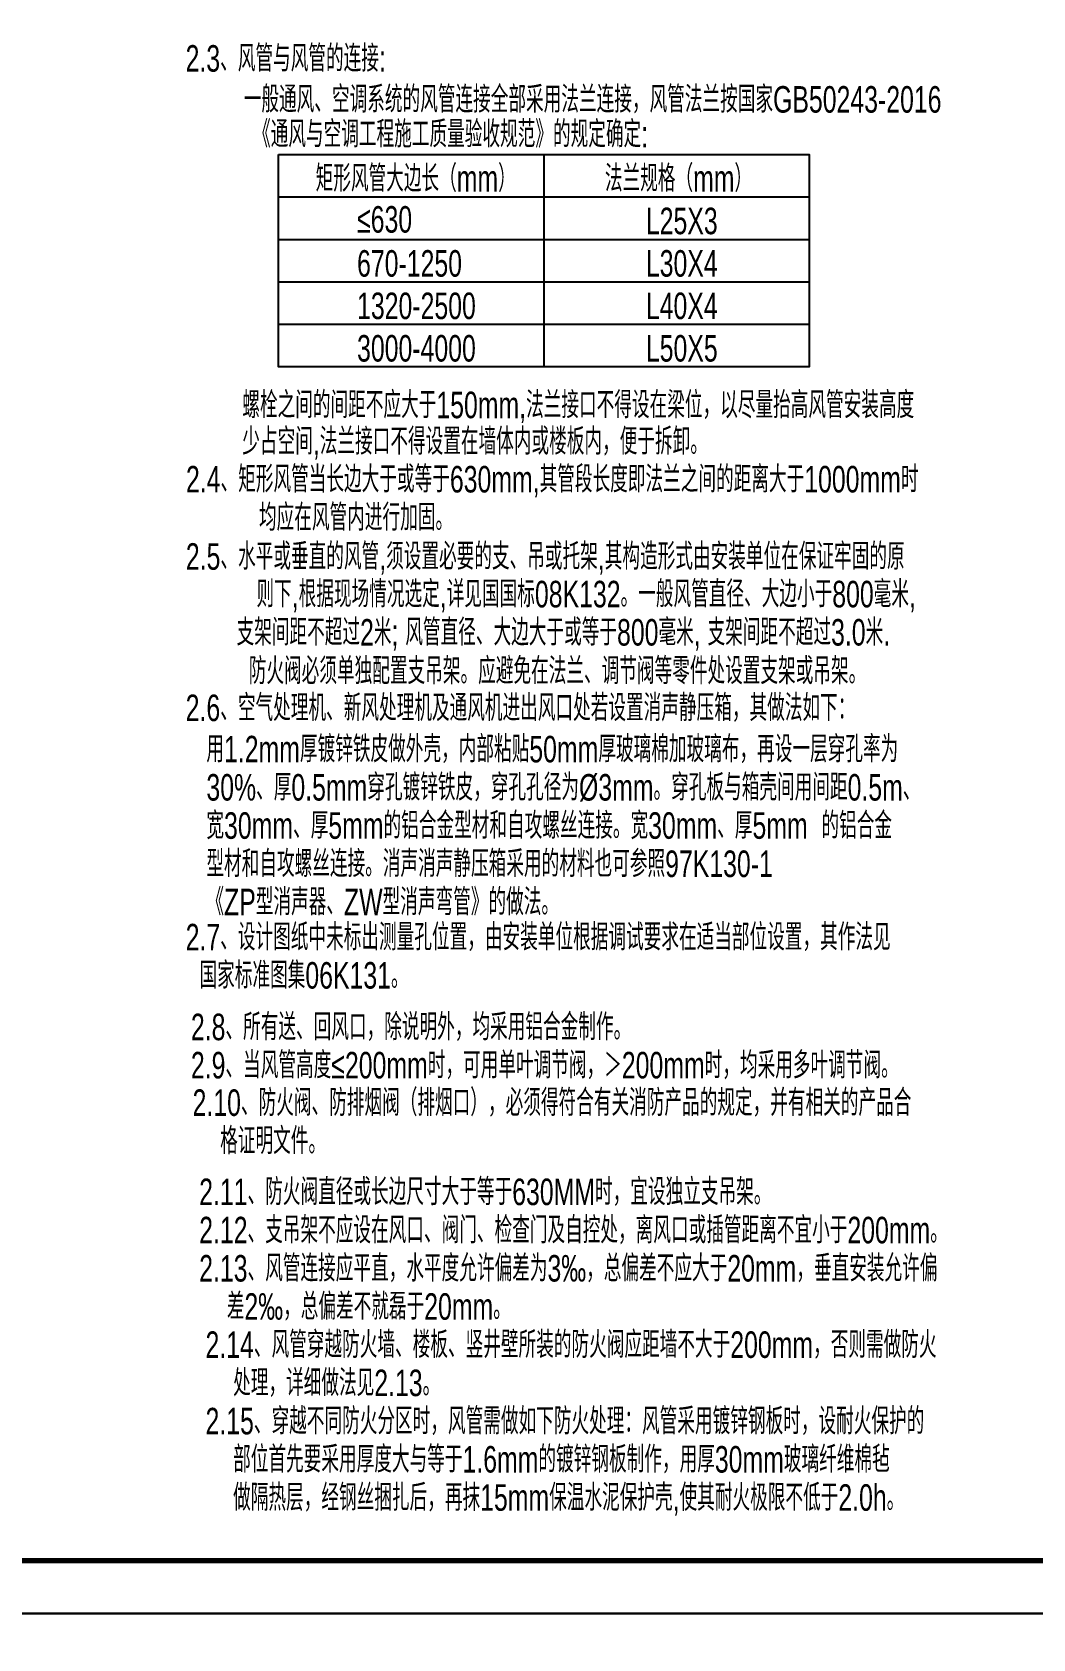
# Model space of a CAD drawing. Extents: x 2246048 to 2442613, y -66234 to 220766.
# Drawn here: x 2311342 to 2330202, y 160891 to 191162 of the extents above; entities that cross this region are included whole.
import ezdxf

# ---------------------------------------------------------------- set-up
doc = ezdxf.new("R2010")
doc.units = 0
doc.header["$LTSCALE"] = 1000
doc.header["$MEASUREMENT"] = 0
doc.layers.add('ACS_TEXT', color=53, linetype='Continuous', lineweight=25)
doc.layers.add('J-图框线', color=4, linetype='Continuous')
doc.styles.add('WZ', font='hj.shx', dxfattribs={"width": 0.8, "bigfont": '1hztxt.shx'})

msp = doc.modelspace()

# ---------------------------------------------------------------- linework, layer by layer
at = {"layer": 'ACS_TEXT'}
for p, q in [((2320983.035, 188857.265), (2320983.035, 184857.265)), ((2315983.035, 188057.265), (2325983.035, 188057.265)), ((2315983.035, 187257.265), (2325983.035, 187257.265)), ((2315983.035, 186457.265), (2325983.035, 186457.265)), ((2315983.035, 185657.265), (2325983.035, 185657.265))]:
    msp.add_line(p, q, dxfattribs=at)
msp.add_lwpolyline([(2315983.035, 188857.265), (2325983.035, 188857.265), (2325983.035, 184857.265), (2315983.035, 184857.265)], close=True, dxfattribs=at)
at = {"layer": 'J-图框线'}
for points in [[(2274412.576, 161365.792), (2358512.576, 161365.792), (2358512.576, 220765.792), (2274412.576, 220765.792)], [(2274412.576, 101965.792), (2358512.576, 101965.792), (2358512.576, 161365.792), (2274412.576, 161365.792)]]:
    msp.add_lwpolyline(points, close=True, dxfattribs=at)
at = {"layer": 'J-图框线', "const_width": 100}
msp.add_lwpolyline([(2276912.576, 162365.792), (2357512.576, 162365.792), (2357512.576, 219765.792), (2276912.576, 219765.792)], close=True, dxfattribs=at)

# ---------------------------------------------------------------- texts
at = {"layer": 'ACS_TEXT', "style": 'WZ', "width": 0.7}
for s, p in [('2.3、风管与风管的连接:', (2314234.658, 190417.5)), ('一般通风、空调系统的风管连接全部采用法兰连接，风管法兰按国家GB50243-2016', (2315330.049, 189645.456)), (' 《通风与空调工程施工质量验收规范》的规定确定:', (2315375.447, 188989.916)), ('矩形风管大边长（mm）', (2316684.821, 188155.422)), ('法兰规格（mm）', (2322136.272, 188155.422)), ('≤630', (2317465.858, 187384.64)), ('L25X3', (2322908.386, 187355.422)), ('670-1250', (2317465.858, 186555.422)), ('L30X4', (2322908.386, 186555.422)), ('1320-2500', (2317465.858, 185755.422)), ('L40X4', (2322908.386, 185755.422)), ('3000-4000', (2317465.858, 184955.422)), ('L50X5', (2322908.386, 184955.422)), ('螺栓之间的间距不应大于150mm,法兰接口不得设在梁位，以尽量抬高风管安装高度', (2315302.863, 183888.807)), ('少占空间,法兰接口不得设置在墙体内或楼板内，便于拆卸。', (2315302.863, 183201.864)), ('2.4、矩形风管当长边大于或等于630mm,其管段长度即法兰之间的距离大于1000mm时', (2314241.878, 182489.15)), ('均应在风管内进行加固。', (2315617.234, 181769.15)), ('2.5、水平或垂直的风管,须设置必要的支、吊或托架,其构造形式由安装单位在保证牢固的原', (2314239.861, 181033.776)), ('则下,根据现场情况选定,详见国国标08K132。一般风管直径、大边小于800毫米,', (2315569.992, 180324.782)), (' 支架间距不超过2米; 风管直径、大边大于或等于800毫米, 支架间距不超过3.0米.', (2315064.721, 179604.782)), (' 防火阀必须单独配置支吊架。应避免在法兰、调节阀等零件处设置支架或吊架。', (2315294.589, 178877.739)), ('2.6、空气处理机、新风处理机及通风机进出风口处若设置消声静压箱，其做法如下：', (2314236.306, 178181.805)), ('   用1.2mm厚镀锌铁皮做外壳，内部粘贴50mm厚玻璃棉加玻璃布，再设一层穿孔率为', (2314236.306, 177404.242)), ('   30%%%、厚0.5mm穿孔镀锌铁皮，穿孔孔径为%%C3mm。穿孔板与箱壳间用间距0.5m、', (2314236.306, 176684.242)), ('   宽30mm、厚5mm的铝合金型材和自攻螺丝连接。宽30mm、厚5mm  的铝合金', (2314236.306, 175964.242)), ('   型材和自攻螺丝连接。消声消声静压箱采用的材料也可参照97K130-1', (2314236.306, 175244.242)), ('   《ZP型消声器、ZW型消声弯管》的做法。', (2314236.306, 174524.242)), ('2.7、设计图纸中未标出测量孔位置，由安装单位根据调试要求在适当部位设置，其作法见', (2314236.306, 173861.805)), ('  国家标准图集06K131。', (2314236.306, 173141.805)), ('2.8、所有送、回风口，除说明外，均采用铝合金制作。', (2314334.864, 172169.681)), ('2.9、当风管高度≤200mm时，可用单叶调节阀，＞200mm时，均采用多叶调节阀。', (2314334.864, 171449.681)), ('2.10、防火阀、防排烟阀（排烟口），必须得符合有关消防产品的规定，并有相关的产品合', (2314366.36, 170743.287)), ('    格证明文件。', (2314366.36, 170023.287)), ('2.11、防火阀直径或长边尺寸大于等于630MM时，宜设独立支吊架。', (2314490.778, 169062.659)), ('2.12、支吊架不应设在风口、阀门、检查门及自控处，离风口或插管距离不宜小于200mm。', (2314490.778, 168342.659)), ('2.13、风管连接应平直，水平度允许偏差为3‰，总偏差不应大于20mm，垂直安装允许偏', (2314490.778, 167622.659)), ('    差2‰，总偏差不就磊于20mm。', (2314490.778, 166902.659)), ('2.14、风管穿越防火墙、楼板、竖井壁所装的防火阀应距墙不大于200mm，否则需做防火', (2314610.238, 166183.861)), ('    处理，详细做法见2.13。', (2314610.238, 165463.861)), ('2.15、穿越不同防火分区时，风管需做如下防火处理：风管采用镀锌钢板时，设耐火保护的', (2314610.238, 164743.609)), ('    部位首先要采用厚度大与等于1.6mm的镀锌钢板制作，用厚30mm玻璃纤维棉毡', (2314610.238, 164023.609)), ('    做隔热层，经钢丝捆扎后，再抹15mm保温水泥保护壳,使其耐火极限不低于2.0h。', (2314610.238, 163303.861))]:
    msp.add_text(s, height=500, dxfattribs=at).set_placement(p)

doc.saveas('drawing.dxf')
